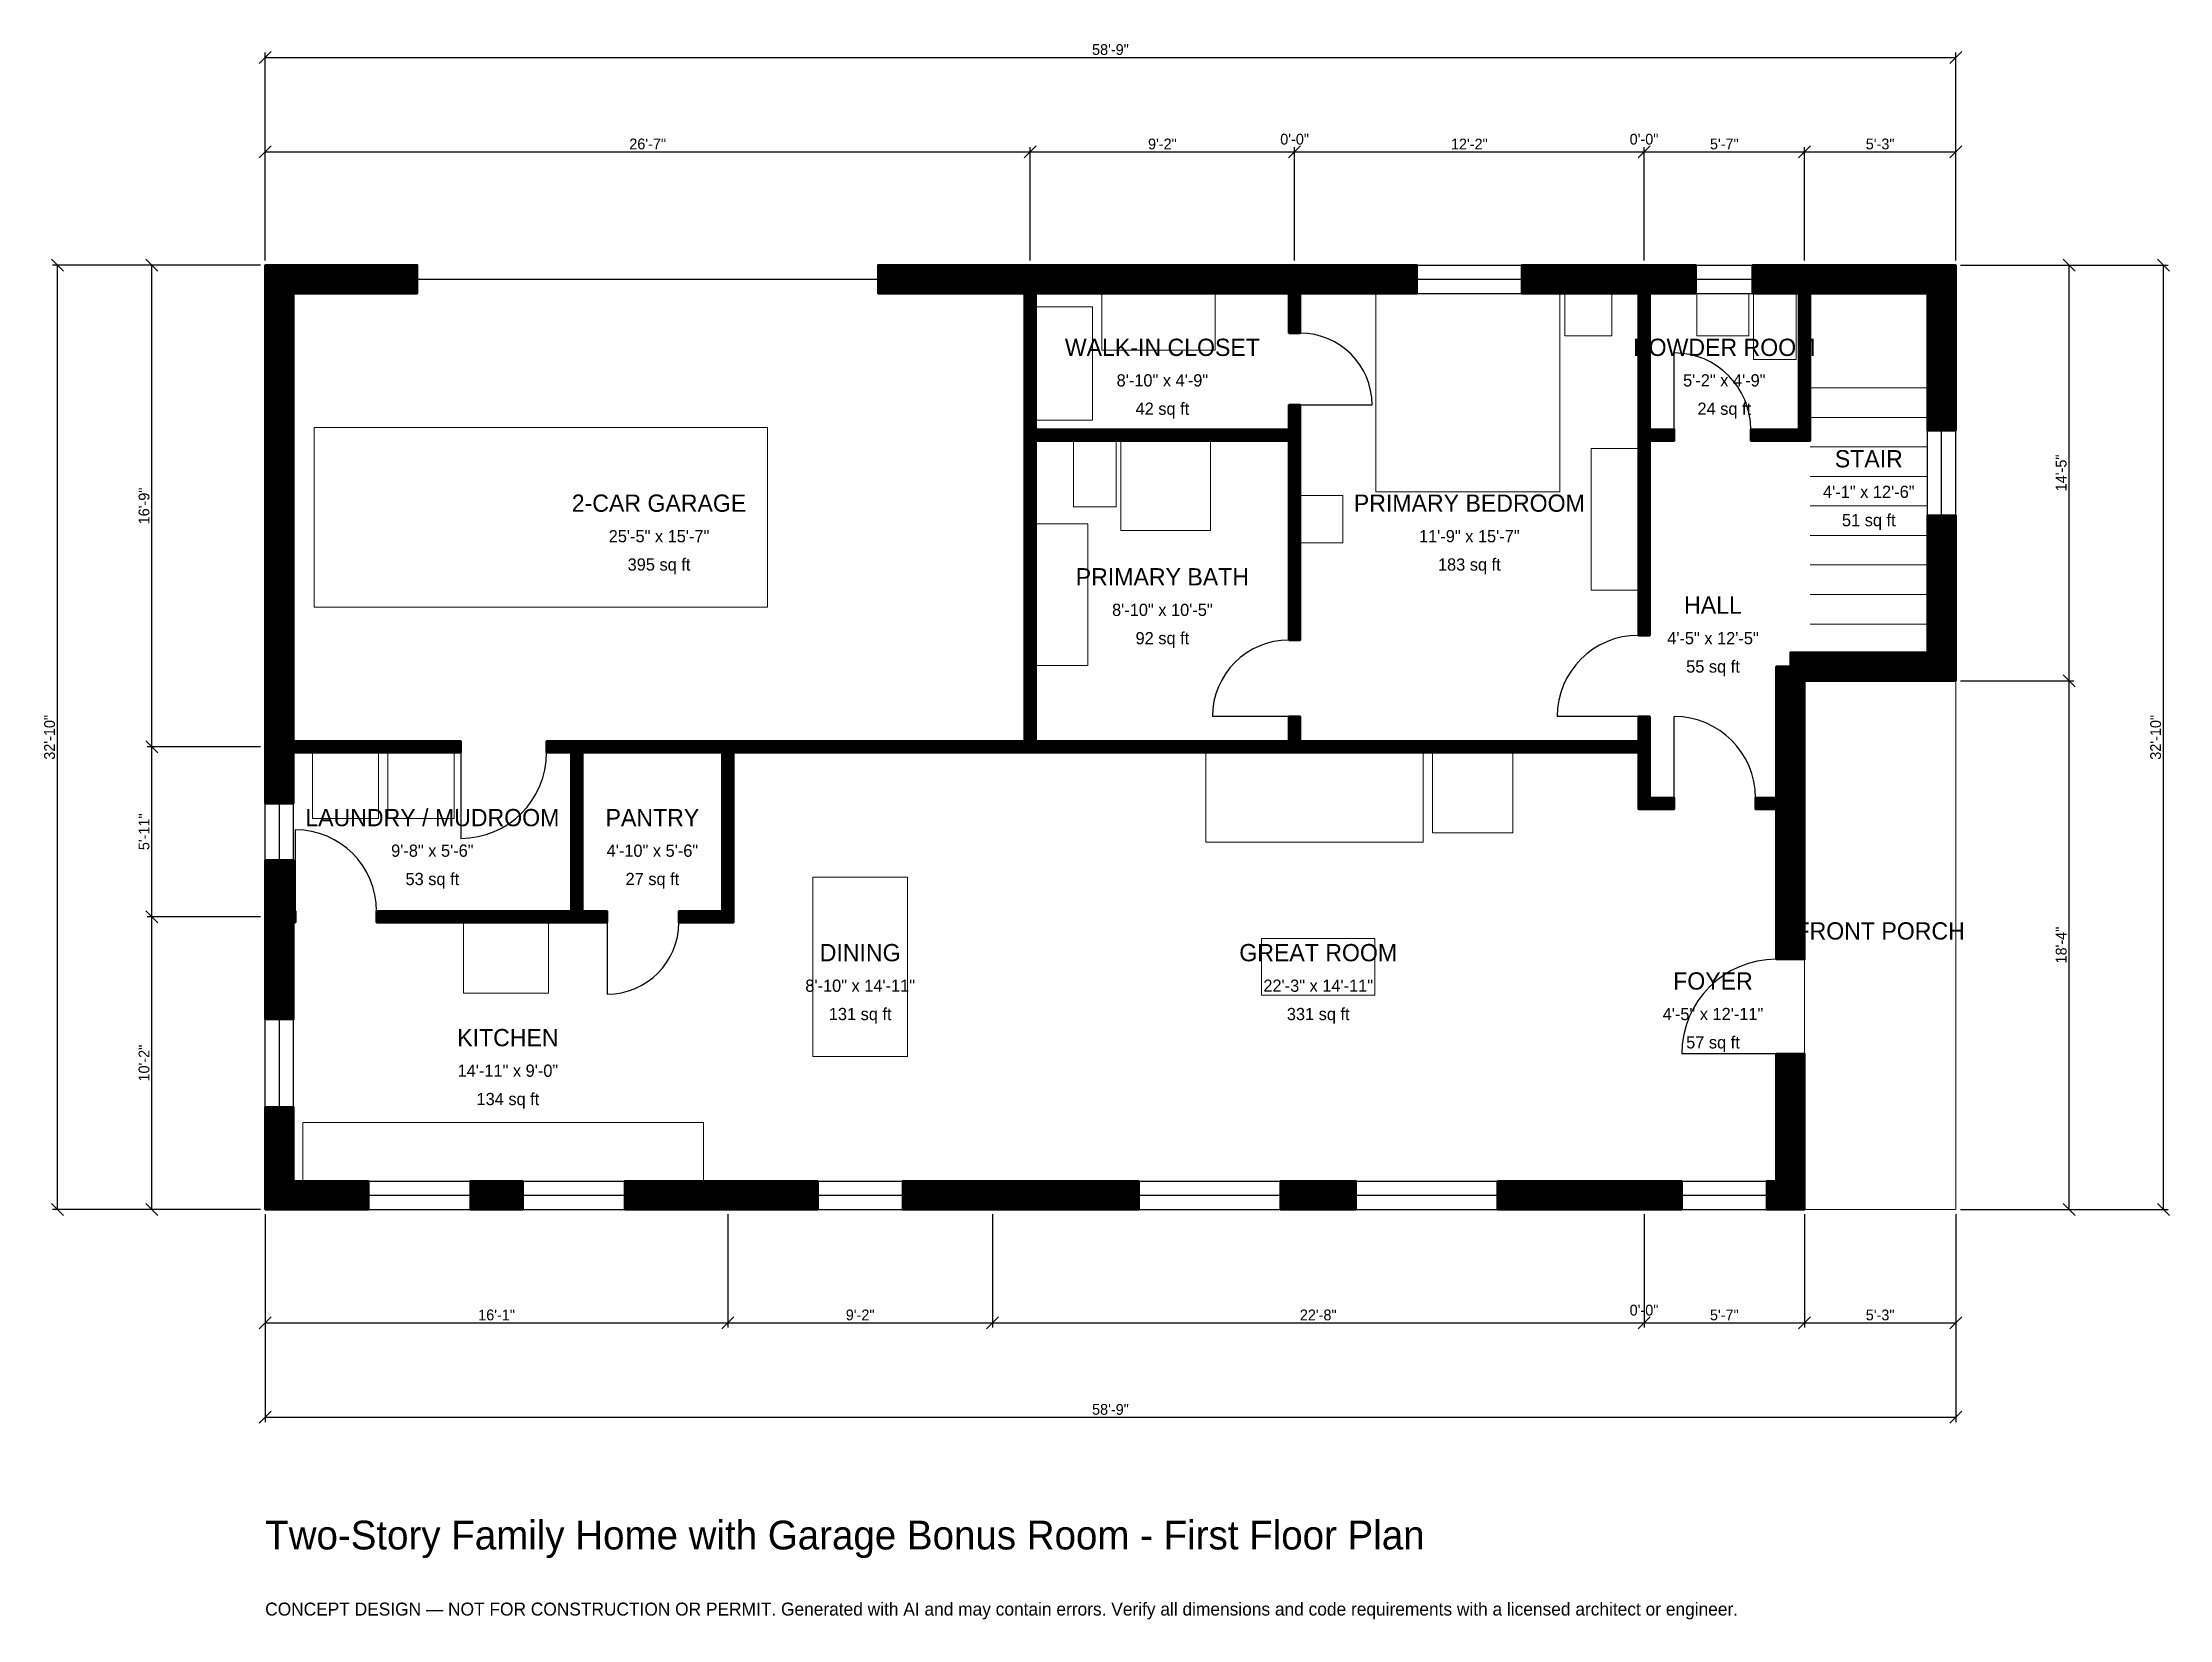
# Model space of a CAD drawing. Header units: inches. Extents: x -93 to 794, y -171 to 487.
import ezdxf
from ezdxf.enums import TextEntityAlignment as Align

# ---------------------------------------------------------------- set-up
doc = ezdxf.new("R2010")
doc.units = ezdxf.units.IN
doc.header["$MEASUREMENT"] = 0
doc.linetypes.add('DASHED', pattern=[0.6, 0.5, -0.1])
for name, color, linetype, lineweight in [('A-ANNO-DIMS', 1, 'Continuous', 13), ('A-ANNO-TEXT', 7, 'Continuous', 18), ('A-AREA-IDEN', 7, 'Continuous', 18), ('A-DOOR', 2, 'Continuous', 25), ('A-FLOR-FIXT', 9, 'Continuous', 13), ('A-FLOR-STRS', 3, 'Continuous', 18), ('A-FURN', 9, 'Continuous', 13), ('A-GLAZ', 4, 'Continuous', 25), ('A-SITE-PAVE', 8, 'Continuous', 13), ('A-WALL', 7, 'Continuous', 50), ('A-WALL-PATT', 8, 'Continuous', 13)]:
    doc.layers.add(name, color=color, linetype=linetype, lineweight=lineweight)
doc.dimstyles.new('PLAN', dxfattribs={"dimtxt": 4.5, "dimasz": 3, "dimexe": 2, "dimexo": 2, "dimgap": 1, "dimtad": 1, "dimdec": 0, "dimlunit": 4, "dimtsz": 2.5, "dimcen": 2.5, "dimclrd": 1, "dimclre": 1, "dimazin": 3, "dimtfac": 1, "dimtmove": 0, "dimatfit": 3})

msp = doc.modelspace()

# ---------------------------------------------------------------- hatches: boundary and pattern name
at = {"layer": 'A-WALL-PATT'}
h = msp.add_hatch(dxfattribs=at)
h.set_pattern_fill('ANSI31', color=8, scale=0.8)
h.paths.add_polyline_path([(11.811, 0), (0, 0), (0, 0), (0, 0), (0, 11.811), (0, 11.811), (0, 42.7165), (11.811, 42.7165), (11.811, 11.811), (43.0446, 11.811), (43.0446, 0), (11.811, 0), (11.811, 0)])
h.paths.add_polyline_path([(0, 116.1417), (0, 119.685), (0, 119.685), (0, 124.4094), (0, 124.4094), (0, 127.9528), (0, 145.6693), (11.811, 145.6693), (11.811, 127.9528), (11.811, 124.4094), (12.5984, 124.4094), (12.5984, 119.685), (11.811, 119.685), (11.811, 116.1417), (11.811, 79.3307), (0, 79.3307), (0, 116.1417)])
h.paths.add_polyline_path([(0, 187.0079), (0, 190.5512), (0, 190.5512), (0, 195.2756), (0, 195.2756), (0, 198.8189), (0, 381.8898), (0, 381.8898), (0, 393.7008), (0, 393.7008), (0, 393.7008), (11.811, 393.7008), (11.811, 393.7008), (63.3858, 393.7008), (63.3858, 381.8898), (11.811, 381.8898), (11.811, 198.8189), (11.811, 195.2756), (81.4961, 195.2756), (81.4961, 190.5512), (11.811, 190.5512), (11.811, 187.0079), (11.811, 169.2913), (0, 169.2913), (0, 187.0079)])
h.paths.add_polyline_path([(312.9921, 393.7008), (316.5354, 393.7008), (316.5354, 393.7008), (321.2598, 393.7008), (321.2598, 393.7008), (324.8031, 393.7008), (423.2283, 393.7008), (426.7717, 393.7008), (426.7717, 393.7008), (431.4961, 393.7008), (431.4961, 393.7008), (435.0394, 393.7008), (480.1181, 393.7008), (480.1181, 381.8898), (435.0394, 381.8898), (431.4961, 381.8898), (431.4961, 365.3543), (426.7717, 365.3543), (426.7717, 381.8898), (423.2283, 381.8898), (324.8031, 381.8898), (321.2598, 381.8898), (321.2598, 325.1969), (426.7717, 325.1969), (426.7717, 335.4331), (431.4961, 335.4331), (431.4961, 325.1969), (431.4961, 320.4724), (431.4961, 237.4016), (426.7717, 237.4016), (426.7717, 320.4724), (321.2598, 320.4724), (321.2598, 195.2756), (426.7717, 195.2756), (426.7717, 205.5118), (431.4961, 205.5118), (431.4961, 195.2756), (572.4409, 195.2756), (572.4409, 205.5118), (577.1654, 205.5118), (577.1654, 195.2756), (577.1654, 190.5512), (577.1654, 171.6535), (587.4016, 171.6535), (587.4016, 166.9291), (577.1654, 166.9291), (572.4409, 166.9291), (572.4409, 166.9291), (572.4409, 171.6535), (572.4409, 171.6535), (572.4409, 190.5512), (431.4961, 190.5512), (426.7717, 190.5512), (426.7717, 190.5512), (321.2598, 190.5512), (316.5354, 190.5512), (305.5118, 190.5512), (300.7874, 190.5512), (195.2756, 190.5512), (195.2756, 124.4094), (195.2756, 119.685), (190.5512, 119.685), (172.4409, 119.685), (172.4409, 124.4094), (190.5512, 124.4094), (190.5512, 190.5512), (132.2835, 190.5512), (132.2835, 124.4094), (142.5197, 124.4094), (142.5197, 119.685), (132.2835, 119.685), (127.5591, 119.685), (46.4567, 119.685), (46.4567, 124.4094), (127.5591, 124.4094), (127.5591, 190.5512), (117.3228, 190.5512), (117.3228, 195.2756), (127.5591, 195.2756), (132.2835, 195.2756), (190.5512, 195.2756), (195.2756, 195.2756), (300.7874, 195.2756), (305.5118, 195.2756), (316.5354, 195.2756), (316.5354, 320.4724), (316.5354, 325.1969), (316.5354, 381.8898), (312.9921, 381.8898), (255.5118, 381.8898), (255.5118, 393.7008), (312.9921, 393.7008)])
h.paths.add_polyline_path([(568.8976, 393.7008), (572.4409, 393.7008), (572.4409, 393.7008), (577.1654, 393.7008), (577.1654, 393.7008), (580.7087, 393.7008), (596.4567, 393.7008), (596.4567, 381.8898), (580.7087, 381.8898), (577.1654, 381.8898), (577.1654, 325.1969), (587.4016, 325.1969), (587.4016, 320.4724), (577.1654, 320.4724), (577.1654, 239.3701), (572.4409, 239.3701), (572.4409, 320.4724), (572.4409, 320.4724), (572.4409, 325.1969), (572.4409, 325.1969), (572.4409, 381.8898), (568.8976, 381.8898), (523.8189, 381.8898), (523.8189, 393.7008), (568.8976, 393.7008)])
h.paths.add_polyline_path([(635.8268, 393.7008), (639.3701, 393.7008), (639.3701, 393.7008), (644.0945, 393.7008), (644.0945, 393.7008), (647.6378, 393.7008), (692.9134, 393.7008), (692.9134, 393.7008), (704.7244, 393.7008), (704.7244, 393.7008), (704.7244, 393.7008), (704.7244, 381.8898), (704.7244, 381.8898), (704.7244, 324.8031), (692.9134, 324.8031), (692.9134, 381.8898), (647.6378, 381.8898), (644.0945, 381.8898), (644.0945, 325.1969), (644.0945, 320.4724), (639.3701, 320.4724), (619.2913, 320.4724), (619.2913, 325.1969), (639.3701, 325.1969), (639.3701, 381.8898), (635.8268, 381.8898), (620.0787, 381.8898), (620.0787, 393.7008), (635.8268, 393.7008)])
h.paths.add_polyline_path([(704.7244, 232.2835), (704.7244, 232.2835), (704.7244, 220.4724), (704.7244, 220.4724), (704.7244, 220.4724), (692.9134, 220.4724), (692.9134, 220.4724), (641.7323, 220.4724), (641.7323, 175.1969), (641.7323, 171.6535), (641.7323, 171.6535), (641.7323, 166.9291), (641.7323, 166.9291), (641.7323, 163.3858), (641.7323, 104.3307), (629.9213, 104.3307), (629.9213, 163.3858), (629.9213, 166.9291), (621.2598, 166.9291), (621.2598, 171.6535), (629.9213, 171.6535), (629.9213, 175.1969), (629.9213, 226.378), (635.8268, 226.378), (635.8268, 232.2835), (692.9134, 232.2835), (692.9134, 289.3701), (704.7244, 289.3701), (704.7244, 232.2835)])
h.paths.add_polyline_path([(641.7323, 11.811), (641.7323, 11.811), (641.7323, 0), (641.7323, 0), (641.7323, 0), (629.9213, 0), (629.9213, 0), (625.9843, 0), (625.9843, 11.811), (629.9213, 11.811), (629.9213, 64.9606), (641.7323, 64.9606), (641.7323, 11.811)])
h.paths.add_polyline_path([(580.7087, 0), (568.8976, 0), (513.7795, 0), (513.7795, 11.811), (568.8976, 11.811), (580.7087, 11.811), (590.5512, 11.811), (590.5512, 0), (580.7087, 0)])
h.paths.add_polyline_path([(423.2283, 0), (423.2283, 11.811), (454.7244, 11.811), (454.7244, 0), (423.2283, 0)])
h.paths.add_polyline_path([(309.0551, 0), (297.2441, 0), (265.748, 0), (265.748, 11.811), (297.2441, 11.811), (309.0551, 11.811), (364.1732, 11.811), (364.1732, 0), (309.0551, 0)])
h.paths.add_polyline_path([(198.8189, 0), (187.0079, 0), (149.8688, 0), (149.8688, 11.811), (187.0079, 11.811), (198.8189, 11.811), (230.315, 11.811), (230.315, 0), (198.8189, 0)])
h.paths.add_polyline_path([(85.5643, 0), (85.5643, 11.811), (107.3491, 11.811), (107.3491, 0), (85.5643, 0)])

# ---------------------------------------------------------------- linework, layer by layer
at = {"layer": 'A-DOOR', "linetype": 'DASHED'}
msp.add_line((63.3858, 387.7953), (255.5118, 387.7953), dxfattribs=at)
at = {"layer": 'A-DOOR'}
for p, q in [((587.4016, 325.1969), (587.4016, 357.0866)), ((431.4961, 335.4331), (461.4173, 335.4331)), ((426.7717, 205.5118), (394.8819, 205.5118)), ((572.4409, 205.5118), (538.5827, 205.5118)), ((587.4016, 171.6535), (587.4016, 205.5118)), ((81.4961, 190.5512), (81.4961, 154.7244)), ((12.5984, 124.4094), (12.5984, 158.2677)), ((142.5197, 119.685), (142.5197, 89.7638)), ((629.9213, 64.9606), (590.5512, 64.9606))]:
    msp.add_line(p, q, dxfattribs=at)
for centre, radius, start, end in [((431.4961, 335.4331), 29.9213, 0, 90), ((587.4016, 325.1969), 31.8898, 0, 90), ((426.7717, 205.5118), 31.8898, 90, 180), ((572.4409, 205.5118), 33.8583, 90, 180), ((587.4016, 171.6535), 33.8583, 0, 90), ((81.4961, 190.5512), 35.8268, 270, 360), ((12.5984, 124.4094), 33.8583, 0, 90), ((142.5197, 119.685), 29.9213, 270, 360), ((629.9213, 64.9606), 39.3701, 90, 180)]:
    msp.add_arc(centre, radius, start, end, dxfattribs=at)
at = {"layer": 'A-FLOR-FIXT'}
for points in [[(596.8504, 364.1732), (618.5039, 364.1732), (618.5039, 381.8898), (596.8504, 381.8898)], [(620.4724, 354.3307), (638.189, 354.3307), (638.189, 381.8898), (620.4724, 381.8898)], [(337.0079, 292.9134), (354.7244, 292.9134), (354.7244, 320.4724), (337.0079, 320.4724)], [(356.6929, 283.0709), (394.0945, 283.0709), (394.0945, 320.4724), (356.6929, 320.4724)], [(321.2598, 226.7717), (342.9134, 226.7717), (342.9134, 285.8268), (321.2598, 285.8268)], [(15.748, 11.811), (182.6772, 11.811), (182.6772, 36.2205), (15.748, 36.2205)]]:
    msp.add_lwpolyline(points, close=True, dxfattribs=at)
at = {"layer": 'A-FLOR-STRS'}
for p, q in [((644.0945, 342.5197), (692.9134, 342.5197)), ((644.0945, 330.2165), (692.9134, 330.2165)), ((644.0945, 317.9134), (692.9134, 317.9134)), ((644.0945, 305.6102), (692.9134, 305.6102)), ((644.0945, 293.3071), (692.9134, 293.3071)), ((644.0945, 281.0039), (692.9134, 281.0039)), ((644.0945, 268.7008), (692.9134, 268.7008)), ((644.0945, 256.3976), (692.9134, 256.3976)), ((644.0945, 244.0945), (692.9134, 244.0945))]:
    msp.add_line(p, q, dxfattribs=at)
at = {"layer": 'A-FURN'}
for points in [[(348.8189, 358.2677), (396.063, 358.2677), (396.063, 381.8898), (348.8189, 381.8898)], [(462.9921, 299.2126), (539.7638, 299.2126), (539.7638, 381.8898), (462.9921, 381.8898)], [(541.7323, 364.1732), (561.4173, 364.1732), (561.4173, 381.8898), (541.7323, 381.8898)], [(321.2598, 329.1339), (344.8819, 329.1339), (344.8819, 376.378), (321.2598, 376.378)], [(20.4724, 251.1811), (209.4488, 251.1811), (209.4488, 325.9843), (20.4724, 325.9843)], [(552.7559, 258.2677), (572.4409, 258.2677), (572.4409, 317.3228), (552.7559, 317.3228)], [(431.4961, 277.9528), (449.2126, 277.9528), (449.2126, 297.6378), (431.4961, 297.6378)], [(19.685, 162.9921), (47.2441, 162.9921), (47.2441, 190.5512), (19.685, 190.5512)], [(51.1811, 162.9921), (78.7402, 162.9921), (78.7402, 190.5512), (51.1811, 190.5512)], [(392.126, 153.1496), (482.6772, 153.1496), (482.6772, 190.5512), (392.126, 190.5512)], [(486.6142, 157.0866), (520.0787, 157.0866), (520.0787, 190.5512), (486.6142, 190.5512)], [(228.3465, 63.7795), (267.7165, 63.7795), (267.7165, 138.5827), (228.3465, 138.5827)], [(82.6772, 90.1575), (118.1102, 90.1575), (118.1102, 119.685), (82.6772, 119.685)], [(415.3543, 89.3701), (462.5984, 89.3701), (462.5984, 112.9921), (415.3543, 112.9921)]]:
    msp.add_lwpolyline(points, close=True, dxfattribs=at)
at = {"layer": 'A-GLAZ'}
for p, q in [((480.1181, 393.7008), (523.8189, 393.7008)), ((596.4567, 393.7008), (620.0787, 393.7008)), ((480.1181, 387.7953), (523.8189, 387.7953)), ((480.1181, 381.8898), (523.8189, 381.8898)), ((596.4567, 387.7953), (620.0787, 387.7953)), ((596.4567, 381.8898), (620.0787, 381.8898)), ((692.9134, 289.3701), (692.9134, 324.8031)), ((698.8189, 289.3701), (698.8189, 324.8031)), ((704.7244, 289.3701), (704.7244, 324.8031)), ((0, 145.6693), (0, 169.2913)), ((5.9055, 145.6693), (5.9055, 169.2913)), ((11.811, 145.6693), (11.811, 169.2913)), ((0, 42.7165), (0, 79.3307)), ((5.9055, 42.7165), (5.9055, 79.3307)), ((11.811, 42.7165), (11.811, 79.3307)), ((43.0446, 11.811), (85.5643, 11.811)), ((107.3491, 11.811), (149.8688, 11.811)), ((230.315, 11.811), (265.748, 11.811)), ((364.1732, 11.811), (423.2283, 11.811)), ((454.7244, 11.811), (513.7795, 11.811)), ((590.5512, 11.811), (625.9843, 11.811)), ((43.0446, 5.9055), (85.5643, 5.9055)), ((43.0446, 0), (85.5643, 0)), ((107.3491, 5.9055), (149.8688, 5.9055)), ((107.3491, 0), (149.8688, 0)), ((230.315, 5.9055), (265.748, 5.9055)), ((230.315, 0), (265.748, 0)), ((364.1732, 5.9055), (423.2283, 5.9055)), ((364.1732, 0), (423.2283, 0)), ((454.7244, 5.9055), (513.7795, 5.9055)), ((454.7244, 0), (513.7795, 0)), ((590.5512, 5.9055), (625.9843, 5.9055)), ((590.5512, 0), (625.9843, 0))]:
    msp.add_line(p, q, dxfattribs=at)
at = {"layer": 'A-SITE-PAVE', "linetype": 'DASHED'}
msp.add_lwpolyline([(641.7323, 0), (704.7244, 0), (704.7244, 220.4724), (641.7323, 220.4724)], close=True, dxfattribs=at)
at = {"layer": 'A-WALL'}
for points in [[(0, 187.0079), (0, 190.5512), (0, 190.5512), (0, 195.2756), (0, 195.2756), (0, 198.8189), (0, 381.8898), (0, 381.8898), (0, 393.7008), (0, 393.7008), (0, 393.7008), (11.811, 393.7008), (11.811, 393.7008), (63.3858, 393.7008), (63.3858, 381.8898), (11.811, 381.8898), (11.811, 198.8189), (11.811, 195.2756), (81.4961, 195.2756), (81.4961, 190.5512), (11.811, 190.5512), (11.811, 187.0079), (11.811, 169.2913), (0, 169.2913), (0, 187.0079)], [(312.9921, 393.7008), (316.5354, 393.7008), (316.5354, 393.7008), (321.2598, 393.7008), (321.2598, 393.7008), (324.8031, 393.7008), (423.2283, 393.7008), (426.7717, 393.7008), (426.7717, 393.7008), (431.4961, 393.7008), (431.4961, 393.7008), (435.0394, 393.7008), (480.1181, 393.7008), (480.1181, 381.8898), (435.0394, 381.8898), (431.4961, 381.8898), (431.4961, 365.3543), (426.7717, 365.3543), (426.7717, 381.8898), (423.2283, 381.8898), (324.8031, 381.8898), (321.2598, 381.8898), (321.2598, 325.1969), (426.7717, 325.1969), (426.7717, 335.4331), (431.4961, 335.4331), (431.4961, 325.1969), (431.4961, 320.4724), (431.4961, 237.4016), (426.7717, 237.4016), (426.7717, 320.4724), (321.2598, 320.4724), (321.2598, 195.2756), (426.7717, 195.2756), (426.7717, 205.5118), (431.4961, 205.5118), (431.4961, 195.2756), (572.4409, 195.2756), (572.4409, 205.5118), (577.1654, 205.5118), (577.1654, 195.2756), (577.1654, 190.5512), (577.1654, 171.6535), (587.4016, 171.6535), (587.4016, 166.9291), (577.1654, 166.9291), (572.4409, 166.9291), (572.4409, 166.9291), (572.4409, 171.6535), (572.4409, 171.6535), (572.4409, 190.5512), (431.4961, 190.5512), (426.7717, 190.5512), (426.7717, 190.5512), (321.2598, 190.5512), (316.5354, 190.5512), (305.5118, 190.5512), (300.7874, 190.5512), (195.2756, 190.5512), (195.2756, 124.4094), (195.2756, 119.685), (190.5512, 119.685), (172.4409, 119.685), (172.4409, 124.4094), (190.5512, 124.4094), (190.5512, 190.5512), (132.2835, 190.5512), (132.2835, 124.4094), (142.5197, 124.4094), (142.5197, 119.685), (132.2835, 119.685), (127.5591, 119.685), (46.4567, 119.685), (46.4567, 124.4094), (127.5591, 124.4094), (127.5591, 190.5512), (117.3228, 190.5512), (117.3228, 195.2756), (127.5591, 195.2756), (132.2835, 195.2756), (190.5512, 195.2756), (195.2756, 195.2756), (300.7874, 195.2756), (305.5118, 195.2756), (316.5354, 195.2756), (316.5354, 320.4724), (316.5354, 325.1969), (316.5354, 381.8898), (312.9921, 381.8898), (255.5118, 381.8898), (255.5118, 393.7008), (312.9921, 393.7008)], [(568.8976, 393.7008), (572.4409, 393.7008), (572.4409, 393.7008), (577.1654, 393.7008), (577.1654, 393.7008), (580.7087, 393.7008), (596.4567, 393.7008), (596.4567, 381.8898), (580.7087, 381.8898), (577.1654, 381.8898), (577.1654, 325.1969), (587.4016, 325.1969), (587.4016, 320.4724), (577.1654, 320.4724), (577.1654, 239.3701), (572.4409, 239.3701), (572.4409, 320.4724), (572.4409, 320.4724), (572.4409, 325.1969), (572.4409, 325.1969), (572.4409, 381.8898), (568.8976, 381.8898), (523.8189, 381.8898), (523.8189, 393.7008), (568.8976, 393.7008)], [(635.8268, 393.7008), (639.3701, 393.7008), (639.3701, 393.7008), (644.0945, 393.7008), (644.0945, 393.7008), (647.6378, 393.7008), (692.9134, 393.7008), (692.9134, 393.7008), (704.7244, 393.7008), (704.7244, 393.7008), (704.7244, 393.7008), (704.7244, 381.8898), (704.7244, 381.8898), (704.7244, 324.8031), (692.9134, 324.8031), (692.9134, 381.8898), (647.6378, 381.8898), (644.0945, 381.8898), (644.0945, 325.1969), (644.0945, 320.4724), (639.3701, 320.4724), (619.2913, 320.4724), (619.2913, 325.1969), (639.3701, 325.1969), (639.3701, 381.8898), (635.8268, 381.8898), (620.0787, 381.8898), (620.0787, 393.7008), (635.8268, 393.7008)], [(704.7244, 232.2835), (704.7244, 232.2835), (704.7244, 220.4724), (704.7244, 220.4724), (704.7244, 220.4724), (692.9134, 220.4724), (692.9134, 220.4724), (641.7323, 220.4724), (641.7323, 175.1969), (641.7323, 171.6535), (641.7323, 171.6535), (641.7323, 166.9291), (641.7323, 166.9291), (641.7323, 163.3858), (641.7323, 104.3307), (629.9213, 104.3307), (629.9213, 163.3858), (629.9213, 166.9291), (621.2598, 166.9291), (621.2598, 171.6535), (629.9213, 171.6535), (629.9213, 175.1969), (629.9213, 226.378), (635.8268, 226.378), (635.8268, 232.2835), (692.9134, 232.2835), (692.9134, 289.3701), (704.7244, 289.3701), (704.7244, 232.2835)], [(0, 116.1417), (0, 119.685), (0, 119.685), (0, 124.4094), (0, 124.4094), (0, 127.9528), (0, 145.6693), (11.811, 145.6693), (11.811, 127.9528), (11.811, 124.4094), (12.5984, 124.4094), (12.5984, 119.685), (11.811, 119.685), (11.811, 116.1417), (11.811, 79.3307), (0, 79.3307), (0, 116.1417)], [(641.7323, 11.811), (641.7323, 11.811), (641.7323, 0), (641.7323, 0), (641.7323, 0), (629.9213, 0), (629.9213, 0), (625.9843, 0), (625.9843, 11.811), (629.9213, 11.811), (629.9213, 64.9606), (641.7323, 64.9606), (641.7323, 11.811)], [(11.811, 0), (0, 0), (0, 0), (0, 0), (0, 11.811), (0, 11.811), (0, 42.7165), (11.811, 42.7165), (11.811, 11.811), (43.0446, 11.811), (43.0446, 0), (11.811, 0), (11.811, 0)], [(85.5643, 0), (85.5643, 11.811), (107.3491, 11.811), (107.3491, 0), (85.5643, 0)], [(198.8189, 0), (187.0079, 0), (149.8688, 0), (149.8688, 11.811), (187.0079, 11.811), (198.8189, 11.811), (230.315, 11.811), (230.315, 0), (198.8189, 0)], [(309.0551, 0), (297.2441, 0), (265.748, 0), (265.748, 11.811), (297.2441, 11.811), (309.0551, 11.811), (364.1732, 11.811), (364.1732, 0), (309.0551, 0)], [(423.2283, 0), (423.2283, 11.811), (454.7244, 11.811), (454.7244, 0), (423.2283, 0)], [(580.7087, 0), (568.8976, 0), (513.7795, 0), (513.7795, 11.811), (568.8976, 11.811), (580.7087, 11.811), (590.5512, 11.811), (590.5512, 0), (580.7087, 0)]]:
    msp.add_lwpolyline(points, close=True, dxfattribs=at)

# ---------------------------------------------------------------- texts
at = {"layer": 'A-ANNO-TEXT'}
for s, height, p in [('Two-Story Family Home with Garage Bonus Room - First Floor Plan', 12, (0, -141.7323)), ('CONCEPT DESIGN — NOT FOR CONSTRUCTION OR PERMIT. Generated with AI and may contain errors. Verify all dimensions and code requirements with a licensed architect or engineer.', 5.4, (0, -169.2913))]:
    msp.add_text(s, height=height, dxfattribs=at).set_placement(p)
at = {"layer": 'A-AREA-IDEN'}
for s, height, p in [('WALK-IN CLOSET', 7.2, (374.0157, 359.4488)), ('POWDER ROOM', 7.2, (608.2677, 359.4488)), ('8\'-10" x 4\'-9"', 5.1, (374.0157, 345.6693)), ('5\'-2" x 4\'-9"', 5.1, (608.2677, 345.6693)), ('42 sq ft', 5.1, (374.0157, 333.8583)), ('24 sq ft', 5.1, (608.2677, 333.8583)), ('STAIR', 7.2, (668.5039, 312.9921)), ('4\'-1" x 12\'-6"', 5.1, (668.5039, 299.2126)), ('2-CAR GARAGE', 7.2, (164.1732, 294.4882)), ('PRIMARY BEDROOM', 7.2, (501.9685, 294.4882)), ('51 sq ft', 5.1, (668.5039, 287.4016)), ('25\'-5" x 15\'-7"', 5.1, (164.1732, 280.7087)), ('11\'-9" x 15\'-7"', 5.1, (501.9685, 280.7087)), ('395 sq ft', 5.1, (164.1732, 268.8976)), ('PRIMARY BATH', 7.2, (374.0157, 263.7795)), ('183 sq ft', 5.1, (501.9685, 268.8976)), ('8\'-10" x 10\'-5"', 5.1, (374.0157, 250)), ('HALL', 7.2, (603.5433, 251.9685)), ('92 sq ft', 5.1, (374.0157, 238.189)), ('4\'-5" x 12\'-5"', 5.1, (603.5433, 238.189)), ('55 sq ft', 5.1, (603.5433, 226.378)), ('LAUNDRY / MUDROOM', 7.2, (69.685, 163.3858)), ('PANTRY', 7.2, (161.4173, 163.3858)), ('9\'-8" x 5\'-6"', 5.1, (69.685, 149.6063)), ('4\'-10" x 5\'-6"', 5.1, (161.4173, 149.6063)), ('53 sq ft', 5.1, (69.685, 137.7953)), ('27 sq ft', 5.1, (161.4173, 137.7953)), ('FRONT PORCH', 7.2, (673.2283, 116.1417)), ('DINING', 7.2, (248.0315, 107.0866)), ('GREAT ROOM', 7.2, (438.9764, 107.0866)), ('FOYER', 7.2, (603.5433, 95.2756)), ('8\'-10" x 14\'-11"', 5.1, (248.0315, 93.3071)), ('22\'-3" x 14\'-11"', 5.1, (438.9764, 93.3071)), ('131 sq ft', 5.1, (248.0315, 81.4961)), ('331 sq ft', 5.1, (438.9764, 81.4961)), ('4\'-5" x 12\'-11"', 5.1, (603.5433, 81.4961)), ('KITCHEN', 7.2, (101.1811, 71.6535)), ('57 sq ft', 5.1, (603.5433, 69.685)), ('14\'-11" x 9\'-0"', 5.1, (101.1811, 57.874)), ('134 sq ft', 5.1, (101.1811, 46.063))]:
    msp.add_text(s, height=height, dxfattribs=at).set_placement(p, align=Align.MIDDLE_CENTER)

# ---------------------------------------------------------------- dimensions: what is measured, and where the dimension line sits
at = {"layer": 'A-ANNO-DIMS'}
for base, p1, p2, text in [((0, 480.315), (0, 393.7008), (704.7244, 393.7008), '58\'-9"'), ((0, 440.9449), (0, 393.7008), (318.8976, 393.7008), '26\'-7"'), ((318.8976, 440.9449), (318.8976, 393.7008), (429.1339, 393.7008), '9\'-2"'), ((429.1339, 440.9449), (429.1339, 393.7008), (429.1339, 393.7008), '0\'-0"'), ((429.1339, 440.9449), (429.1339, 393.7008), (574.8031, 393.7008), '12\'-2"'), ((574.8031, 440.9449), (574.8031, 393.7008), (574.8031, 393.7008), '0\'-0"'), ((574.8031, 440.9449), (574.8031, 393.7008), (641.7323, 393.7008), '5\'-7"'), ((641.7323, 440.9449), (641.7323, 393.7008), (704.7244, 393.7008), '5\'-3"'), ((0, -47.2441), (0, 0), (192.9134, 0), '16\'-1"'), ((0, -86.6142), (0, 0), (704.7244, 0), '58\'-9"'), ((192.9134, -47.2441), (192.9134, 0), (303.1496, 0), '9\'-2"'), ((303.1496, -47.2441), (303.1496, 0), (574.8031, 0), '22\'-8"'), ((574.8031, -47.2441), (574.8031, 0), (574.8031, 0), '0\'-0"'), ((574.8031, -47.2441), (574.8031, 0), (641.7323, 0), '5\'-7"'), ((641.7323, -47.2441), (641.7323, 0), (704.7244, 0), '5\'-3"')]:
    msp.add_linear_dim(base=base, p1=p1, p2=p2, text=text, dimstyle='PLAN', dxfattribs=at).render()
for base, p1, p2, text in [((-86.6142, 0), (0, 0), (0, 393.7008), '32\'-10"'), ((-47.2441, 192.9134), (0, 192.9134), (0, 393.7008), '16\'-9"'), ((751.9685, 220.4724), (704.7244, 220.4724), (704.7244, 393.7008), '14\'-5"'), ((791.3386, 0), (704.7244, 0), (704.7244, 393.7008), '32\'-10"'), ((751.9685, 0), (704.7244, 0), (704.7244, 220.4724), '18\'-4"'), ((-47.2441, 122.0472), (0, 122.0472), (0, 192.9134), '5\'-11"'), ((-47.2441, 0), (0, 0), (0, 122.0472), '10\'-2"')]:
    msp.add_linear_dim(base=base, p1=p1, p2=p2, angle=90, text=text, dimstyle='PLAN', dxfattribs=at).render()

doc.saveas('drawing.dxf')
